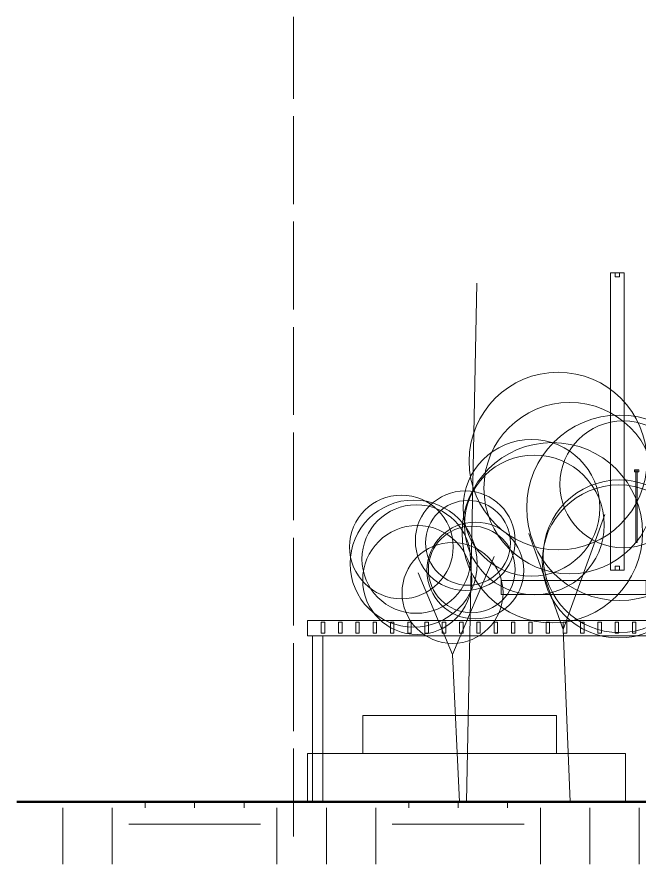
# Model space of a CAD drawing. Header units: metres. Extents: x -34 to 2, y -1.1 to 11.2.
# Drawn here: x -34 to -25, y -1.05 to 11.2 of the extents above; entities that cross this region are included whole.
import ezdxf

# ---------------------------------------------------------------- set-up
doc = ezdxf.new("R2010")
doc.units = ezdxf.units.M
doc.linetypes.add('DASHED', pattern=[1.524, 1.27, -0.254])
for name, color, linetype, lineweight in [('A-CUT', 7, 'Continuous', 50), ('A-HATCH', 8, 'Continuous', 9), ('A-HIDDEN', 8, 'DASHED', 18), ('A-THIN', 8, 'Continuous', 18)]:
    doc.layers.add(name, color=color, linetype=linetype, lineweight=lineweight)

msp = doc.modelspace()

# ---------------------------------------------------------------- hatches: boundary and pattern name
at = {"layer": 'A-HATCH'}
h = msp.add_hatch(dxfattribs=at)
h.set_pattern_fill('EARTH', scale=0.3)
h.paths.add_polyline_path([(2, -1.05), (2, -0.15), (-34, -0.15), (-34, -1.05), (2, -1.05)])

# ---------------------------------------------------------------- linework, layer by layer
at = {"layer": 'A-CUT'}
msp.add_line((-34, -0.15), (2, -0.15), dxfattribs=at)
at = {"layer": 'A-HIDDEN'}
msp.add_line((-30, -0.65), (-30, 11.2), dxfattribs=at)
at = {"layer": 'A-THIN'}
for p, q in [((-27.5, -0.15), (-27.35, 7.35)), ((-26.1, 2.343), (-25.5, 4.005)), ((-26.1, 2.343), (-26.6, 3.728)), ((-27.7, 1.979), (-27.1, 3.398)), ((-27.7, 1.979), (-28.2, 3.161)), ((-26, -0.15), (-26.1, 2.343)), ((-27.6, -0.15), (-27.7, 1.979))]:
    msp.add_line(p, q, dxfattribs=at)
for points in [[(-25.42, 3.2), (-25.42, 7.5), (-25.22, 7.5), (-25.22, 3.2), (-25.42, 3.2)], [(-25.22, 3.2), (-25.22, 7.5), (-25.42, 7.5), (-25.42, 3.2), (-25.22, 3.2)], [(-25.22, 3.2), (-25.22, 7.5), (-25.42, 7.5), (-25.42, 3.2), (-25.22, 3.2)], [(-25.22, 3.2), (-25.22, 7.5), (-25.42, 7.5), (-25.42, 3.2), (-25.22, 3.2)], [(-25.22, 3.2), (-25.22, 7.5), (-25.42, 7.5), (-25.42, 3.2), (-25.22, 3.2)], [(-25.22, 3.2), (-25.22, 7.5), (-25.42, 7.5), (-25.42, 3.2), (-25.22, 3.2)], [(-25.22, 3.2), (-25.22, 7.5), (-25.42, 7.5), (-25.42, 3.2), (-25.22, 3.2)], [(-25.22, 3.2), (-25.22, 7.5), (-25.42, 7.5), (-25.42, 3.2), (-25.22, 3.2)], [(-25.22, 3.2), (-25.22, 7.5), (-25.42, 7.5), (-25.42, 3.2), (-25.22, 3.2)], [(-25.22, 3.2), (-25.22, 7.5), (-25.42, 7.5), (-25.42, 3.2), (-25.22, 3.2)], [(-25.22, 3.2), (-25.22, 7.5), (-25.42, 7.5), (-25.42, 3.2), (-25.22, 3.2)], [(-25.22, 3.2), (-25.22, 7.5), (-25.42, 7.5), (-25.42, 3.2), (-25.22, 3.2)], [(-25.22, 3.2), (-25.22, 7.5), (-25.42, 7.5), (-25.42, 3.2), (-25.22, 3.2)], [(-25.22, 3.2), (-25.22, 7.5), (-25.42, 7.5), (-25.42, 3.2), (-25.22, 3.2)], [(-25.22, 3.2), (-25.22, 7.5), (-25.42, 7.5), (-25.42, 3.2), (-25.22, 3.2)], [(-25.22, 3.2), (-25.22, 7.5), (-25.42, 7.5), (-25.42, 3.2), (-25.22, 3.2)], [(-25.22, 3.2), (-25.22, 7.5), (-25.42, 7.5), (-25.42, 3.2), (-25.22, 3.2)], [(-25.22, 3.2), (-25.22, 7.5), (-25.42, 7.5), (-25.42, 3.2), (-25.22, 3.2)], [(-25.22, 3.2), (-25.22, 7.5), (-25.42, 7.5), (-25.42, 3.2), (-25.22, 3.2)], [(-25.22, 3.2), (-25.22, 7.5), (-25.42, 7.5), (-25.42, 3.2), (-25.22, 3.2)], [(-25.22, 3.2), (-25.22, 7.5), (-25.42, 7.5), (-25.42, 3.2), (-25.22, 3.2)], [(-25.22, 3.2), (-25.22, 7.5), (-25.42, 7.5), (-25.42, 3.2), (-25.22, 3.2)], [(-25.22, 3.2), (-25.22, 7.5), (-25.42, 7.5), (-25.42, 3.2), (-25.22, 3.2)], [(-25.22, 3.2), (-25.22, 7.5), (-25.42, 7.5), (-25.42, 3.2), (-25.22, 3.2)], [(-25.22, 3.2), (-25.22, 7.5), (-25.42, 7.5), (-25.42, 3.2), (-25.22, 3.2)], [(-25.35, 7.44), (-25.35, 7.5), (-25.29, 7.5), (-25.29, 7.44), (-25.35, 7.44)], [(-25.01, 4.62), (-25.01, 4.65), (-25.07, 4.65), (-25.07, 4.62), (-25.01, 4.62)], [(-25.03, 3.6), (-25.03, 4.65), (-25.05, 4.65), (-25.05, 3.6), (-25.03, 3.6)], [(-25.35, 3.2), (-25.35, 3.26), (-25.29, 3.26), (-25.29, 3.2), (-25.35, 3.2)], [(-24.9, 2.85), (-24.9, 3.05), (-27, 3.05), (-27, 2.85), (-24.9, 2.85)], [(-24.6, 2.25), (-24.6, 2.47), (-29.8, 2.47), (-29.8, 2.25), (-24.6, 2.25)], [(-29.68, 2.47), (-24.72, 2.47), (-24.6, 2.47), (-24.6, 2.25), (-24.72, 2.25), (-29.68, 2.25), (-29.8, 2.25), (-29.8, 2.47), (-29.68, 2.47)], [(-29.55, 2.29), (-29.6, 2.29), (-29.6, 2.45), (-29.55, 2.45), (-29.55, 2.29)], [(-29.3, 2.29), (-29.35, 2.29), (-29.35, 2.45), (-29.3, 2.45), (-29.3, 2.29)], [(-29.05, 2.29), (-29.1, 2.29), (-29.1, 2.45), (-29.05, 2.45), (-29.05, 2.29)], [(-28.85, 2.29), (-28.85, 2.45), (-28.8, 2.45), (-28.8, 2.29), (-28.85, 2.29)], [(-28.6, 2.29), (-28.6, 2.45), (-28.55, 2.45), (-28.55, 2.29), (-28.6, 2.29)], [(-28.3, 2.29), (-28.35, 2.29), (-28.35, 2.45), (-28.3, 2.45), (-28.3, 2.29)], [(-28.05, 2.29), (-28.1, 2.29), (-28.1, 2.45), (-28.05, 2.45), (-28.05, 2.29)], [(-27.8, 2.29), (-27.85, 2.29), (-27.85, 2.45), (-27.8, 2.45), (-27.8, 2.29)], [(-27.6, 2.29), (-27.6, 2.45), (-27.55, 2.45), (-27.55, 2.29), (-27.6, 2.29)], [(-27.35, 2.29), (-27.35, 2.45), (-27.3, 2.45), (-27.3, 2.29), (-27.35, 2.29)], [(-27.05, 2.29), (-27.1, 2.29), (-27.1, 2.45), (-27.05, 2.45), (-27.05, 2.29)], [(-26.8, 2.29), (-26.85, 2.29), (-26.85, 2.45), (-26.8, 2.45), (-26.8, 2.29)], [(-26.55, 2.29), (-26.6, 2.29), (-26.6, 2.45), (-26.55, 2.45), (-26.55, 2.29)], [(-26.35, 2.29), (-26.35, 2.45), (-26.3, 2.45), (-26.3, 2.29), (-26.35, 2.29)], [(-26.1, 2.29), (-26.1, 2.45), (-26.05, 2.45), (-26.05, 2.29), (-26.1, 2.29)], [(-25.8, 2.29), (-25.85, 2.29), (-25.85, 2.45), (-25.8, 2.45), (-25.8, 2.29)], [(-25.55, 2.29), (-25.6, 2.29), (-25.6, 2.45), (-25.55, 2.45), (-25.55, 2.29)], [(-25.3, 2.29), (-25.35, 2.29), (-25.35, 2.45), (-25.3, 2.45), (-25.3, 2.29)], [(-25.1, 2.29), (-25.1, 2.45), (-25.05, 2.45), (-25.05, 2.29), (-25.1, 2.29)], [(-29.725, -0.15), (-29.725, 2.25), (-29.575, 2.25), (-29.575, -0.15), (-29.725, -0.15)], [(-29.725, -0.15), (-29.725, 2.25), (-29.575, 2.25), (-29.575, -0.15), (-29.725, -0.15)], [(-26.2, 0.55), (-26.2, 1.1), (-29, 1.1), (-29, 0.55), (-26.2, 0.55)], [(-26.2, 0.55), (-26.2, 1.1), (-29, 1.1), (-29, 0.55), (-26.2, 0.55)], [(-25.2, -0.15), (-25.2, 0.55), (-29.8, 0.55), (-29.8, -0.15), (-25.2, -0.15)], [(-25.2, -0.15), (-25.2, 0.55), (-29.8, 0.55), (-29.8, -0.15), (-25.2, -0.15)]]:
    msp.add_lwpolyline(points, close=True, dxfattribs=at)
for centre, radius in [((-26.176, 4.777), 1.285), ((-26.009, 4.386), 1.239), ((-25.289, 4.102), 1.341), ((-25.232, 4.441), 0.918), ((-26.259, 3.741), 1.304), ((-26.561, 4.101), 0.989), ((-26.519, 3.855), 1.01), ((-25.297, 3.326), 1.107), ((-25.287, 3.401), 1.104), ((-27.518, 3.626), 0.721), ((-28.442, 3.536), 0.749), ((-28.264, 3.295), 0.919), ((-27.478, 3.595), 0.613), ((-28.227, 3.361), 0.785), ((-28.212, 3.057), 0.789), ((-27.372, 3.195), 0.7), ((-27.424, 3.21), 0.627), ((-27.702, 2.871), 0.73)]:
    msp.add_circle(centre, radius, dxfattribs=at)

doc.saveas('drawing.dxf')
